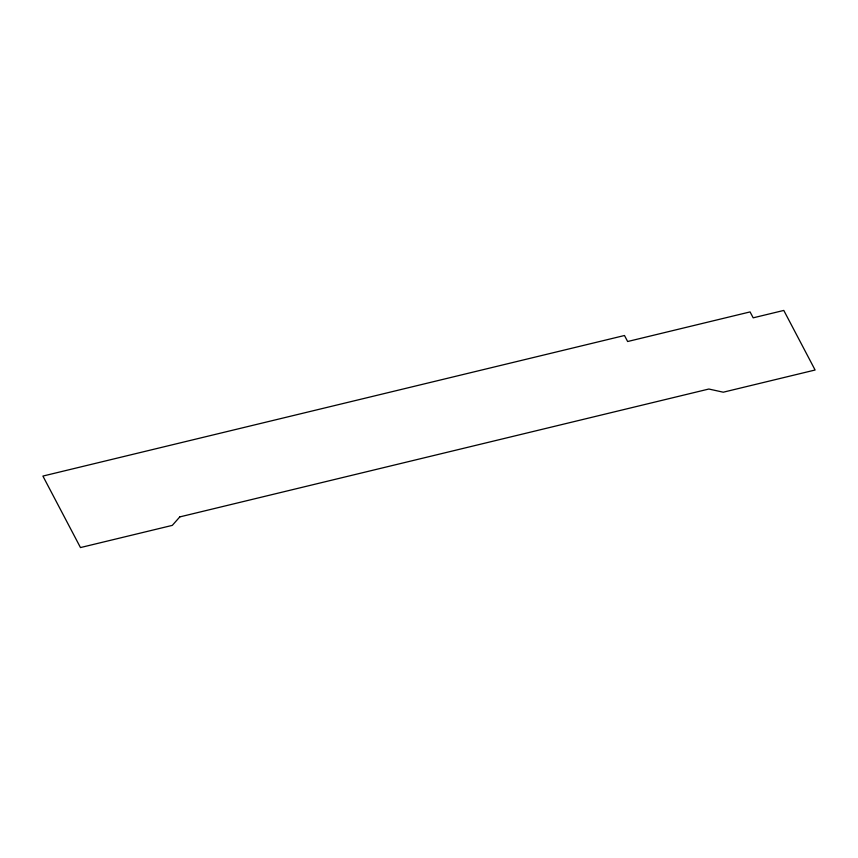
<?xml version="1.0" encoding="UTF-8"?>
<svg xmlns="http://www.w3.org/2000/svg" width="858" height="858" viewBox="0 0 858 858"><rect width="100%" height="100%" fill="white"/><g stroke="black" fill="none" stroke-linecap="round" stroke-linejoin="round"><path stroke-width="1.29" d="M179.805 516.902L172.297 525.375L80.47 547.565L42.9 476.072L624.485 335.51L627.638 341.516L750.074 311.915L753.185 317.825L783.794 310.435L815.1 370.012L723.273 392.203L708.847 389.028L179.805 516.902"/></g></svg>
